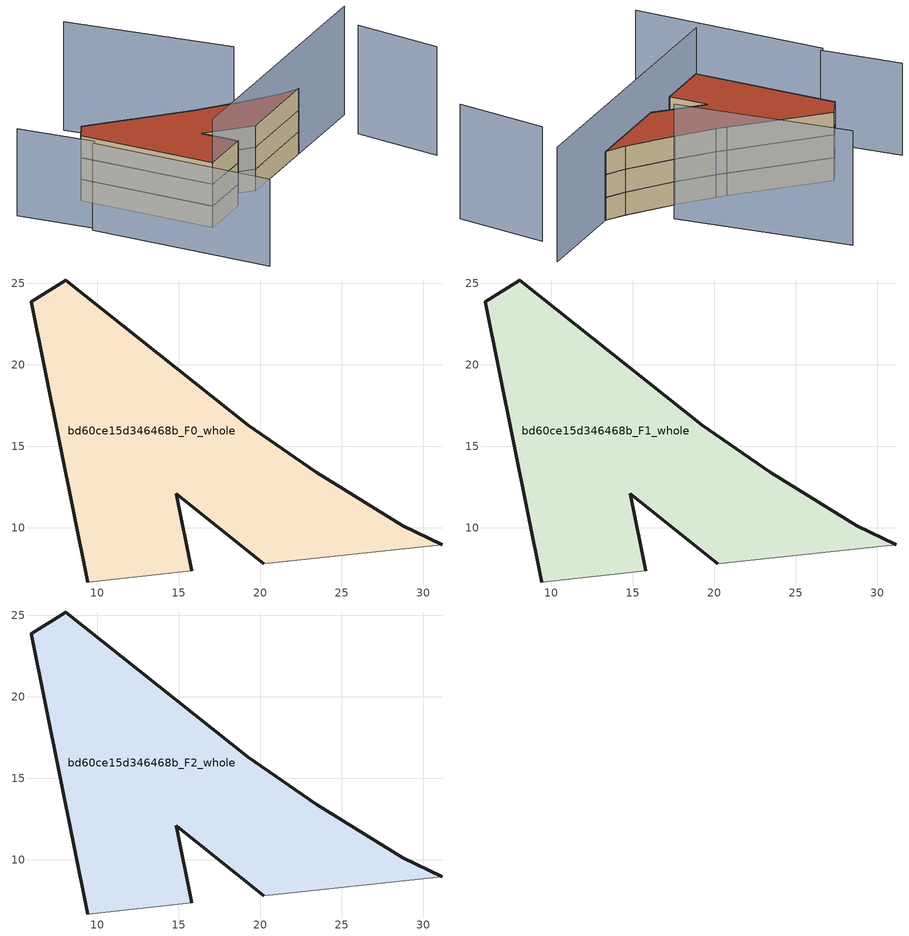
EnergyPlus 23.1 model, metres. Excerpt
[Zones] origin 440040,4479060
bd60ce15d346468b_F0_whole
 floor ground (EU_floor_Construction): 31.16,8.96 28.74,10.13 23.44,13.39 19.26,16.29 18.21,17.12 8.06,25.21 5.95,23.87 9.39,6.67 15.79,7.35 14.85,12.08 20.22,7.8 z0
 wall outside (EU_wall_Construction): 20.22,7.8 14.85,12.08 15.79,7.35 / 9.39,6.67 5.95,23.87 8.06,25.21 18.21,17.12 19.26,16.29 23.44,13.39 28.74,10.13 31.16,8.96 z0:3
 wall adiabatic (EU_wall_Construction): 31.16,8.96 20.22,7.8 / 15.79,7.35 9.39,6.67 z0:3
bd60ce15d346468b_F1_whole
 floor to bd60ce15d346468b_F0_whole (EU_floor_Construction): 31.16,8.96 28.74,10.13 23.44,13.39 19.26,16.29 18.21,17.12 8.06,25.21 5.94,23.87 9.39,6.67 15.79,7.35 14.85,12.08 20.22,7.8 z3
 wall outside (EU_wall_Construction): 20.22,7.8 14.85,12.08 15.79,7.35 / 9.39,6.67 5.95,23.87 8.06,25.21 18.21,17.12 19.26,16.29 23.44,13.39 28.74,10.13 31.16,8.96 z3:6
 wall adiabatic (EU_wall_Construction): 31.16,8.96 20.22,7.8 / 15.79,7.35 9.39,6.67 z3:6
bd60ce15d346468b_F2_whole
 floor to bd60ce15d346468b_F1_whole (EU_floor_Construction): 31.16,8.96 28.74,10.13 23.44,13.39 19.26,16.29 18.21,17.12 8.06,25.21 5.94,23.87 9.39,6.67 15.79,7.35 14.85,12.08 20.22,7.8 z6
 wall outside (EU_wall_Construction): 20.22,7.8 14.85,12.08 15.79,7.35 / 9.39,6.67 5.95,23.87 8.06,25.21 18.21,17.12 19.26,16.29 23.44,13.39 28.74,10.13 31.16,8.96 z6:9
 wall adiabatic (EU_wall_Construction): 31.16,8.96 20.22,7.8 / 15.79,7.35 9.39,6.67 z6:9
 roof outside (EU_roof_Construction): 23.44,13.39 28.74,10.13 31.16,8.96 20.22,7.8 14.85,12.08 15.79,7.35 9.39,6.67 5.95,23.87 8.06,25.21 18.21,17.12 19.26,16.29 z9
shading: 9.39,6.68 42.62,10.16 / 40.35,-5.08 39.47,5.89 / 26.24,15.25 19.86,35.98 z0:15; 0.53,18.34 5.22,-4.66 / -1.56,28.04 1.13,18.51 z0:12
[Building]
EU S2 Campaign: North Axis=0; Terrain=City; Solar Distribution=FullExterior
[Site:Location]
Madrid: Latitude=40.5; Longitude=-3.5; Time Zone=1; Elevation=609
[SizingPeriod:WeatherFileDays]
AnnualSizingPeriod: Begin Month=1; Begin Day of Month=1; End Month=12; End Day of Month=31; Day of Week for Start Day=Monday; Use Weather File Daylight Saving Period=No; Use Weather File Rain and Snow Indicators=No
[MATERIAL]
EU_InternalMass_Material: Roughness=MediumRough; Thickness=0.1; Conductivity=1; Density=1800; Specific Heat=900; Thermal Absorptance=0.9; Solar Absorptance=0.7; Visible Absorptance=0.7
[MATERIAL:NOMASS] Roughness=MediumRough; Thermal Absorptance=0.9; Solar Absorptance=0.7; Visible Absorptance=0.7
Name | Thermal Resistance
EU_wall_NoMass | 0.419739
EU_roof_NoMass | 0.352165
EU_floor_NoMass | 0.608284
[CONSTRUCTION]
EU_wall_Construction: EU_wall_NoMass
EU_roof_Construction: EU_roof_NoMass
EU_floor_Construction: EU_floor_NoMass
EU_InternalMass_Construction: EU_InternalMass_Material
[ZONE] Type=1; Multiplier=1; Ceiling Height=autocalculate; Floor Area=autocalculate; Part of Total Floor Area=Yes
Name | Volume
bd60ce15d346468b_F0_whole | 594.976
bd60ce15d346468b_F1_whole; bd60ce15d346468b_F2_whole | 594.977
[INTERNALMASS] Construction=EU_InternalMass_Construction; Surface Area=198.322
Name | Zone or ZoneList
bd60ce15d346468b_F0_whole_EU_InternalMass | bd60ce15d346468b_F0_whole
bd60ce15d346468b_F1_whole_EU_InternalMass | bd60ce15d346468b_F1_whole
bd60ce15d346468b_F2_whole_EU_InternalMass | bd60ce15d346468b_F2_whole
[OTHEREQUIPMENT] Fuel Type=Electricity; Design Level Calculation Method=Watts/Area; Power per Zone Floor Area=1; Fraction Latent=0; Fraction Radiant=0; Fraction Lost=0; Carbon Dioxide Generation Rate=0; EndUse Subcategory=EU_Step8_InternalGains
Name | Zone or ZoneList or Space or SpaceList | Schedule
EU_Step8_InternalGain_bd60ce15d346468b_F0_whole_f000 | bd60ce15d346468b_F0_whole | EU_Step8_GainSchedule_bd60ce15d346468b_F0_whole_f000
EU_Step8_InternalGain_bd60ce15d346468b_F1_whole_f000 | bd60ce15d346468b_F1_whole | EU_Step8_GainSchedule_bd60ce15d346468b_F1_whole_f000
EU_Step8_InternalGain_bd60ce15d346468b_F2_whole_f000 | bd60ce15d346468b_F2_whole | EU_Step8_GainSchedule_bd60ce15d346468b_F2_whole_f000
[ZONEVENTILATION:DESIGNFLOWRATE] Schedule=EU_AlwaysOn; Design Flow Rate Calculation Method=AirChanges/Hour; Air Changes per Hour=0.703302; Ventilation Type=Natural; Fan Pressure Rise=0; Fan Total Efficiency=1; Constant Term Coefficient=1; Temperature Term Coefficient=0; Velocity Term Coefficient=0; Velocity Squared Term Coefficient=0; Minimum Indoor Temperature=-100; Maximum Indoor Temperature=100; Delta Temperature=-100; Minimum Outdoor Temperature=-100; Maximum Outdoor Temperature=100; Maximum Wind Speed=40
Name | Zone or ZoneList or Space or SpaceList
EU_ConstantAir_bd60ce15d346468b_F0_whole | bd60ce15d346468b_F0_whole
EU_ConstantAir_bd60ce15d346468b_F1_whole | bd60ce15d346468b_F1_whole
EU_ConstantAir_bd60ce15d346468b_F2_whole | bd60ce15d346468b_F2_whole
[HVACTEMPLATE:THERMOSTAT] Constant Heating Setpoint=20; Constant Cooling Setpoint=50
EU_HeatOnly_bd60ce15d346468b_F0_whole; EU_HeatOnly_bd60ce15d346468b_F1_whole; EU_HeatOnly_bd60ce15d346468b_F2_whole
[HVACTEMPLATE:ZONE:IDEALLOADSAIRSYSTEM] System Availability Schedule=EU_AlwaysOn; Maximum Heating Supply Air Temperature=50; Minimum Cooling Supply Air Temperature=13; Maximum Heating Supply Air Humidity Ratio=0.0156; Minimum Cooling Supply Air Humidity Ratio=0.0077; Heating Limit=NoLimit; Cooling Limit=NoLimit; Heating Availability Schedule=EU_AlwaysOn; Cooling Availability Schedule=EU_CoolingOff; Dehumidification Control Type=ConstantSensibleHeatRatio; Cooling Sensible Heat Ratio=0.7; Dehumidification Setpoint=60; Humidification Control Type=None; Humidification Setpoint=30; Outdoor Air Method=None; Outdoor Air Flow Rate per Person=0.00944; Outdoor Air Flow Rate per Zone Floor Area=0; Outdoor Air Flow Rate per Zone=0; Demand Controlled Ventilation Type=None; Outdoor Air Economizer Type=NoEconomizer; Heat Recovery Type=None; Sensible Heat Recovery Effectiveness=0.7; Latent Heat Recovery Effectiveness=0.65
Name | Template Thermostat
bd60ce15d346468b_F0_whole | EU_HeatOnly_bd60ce15d346468b_F0_whole
bd60ce15d346468b_F1_whole | EU_HeatOnly_bd60ce15d346468b_F1_whole
bd60ce15d346468b_F2_whole | EU_HeatOnly_bd60ce15d346468b_F2_whole
[SIZING:ZONE] Zone Cooling Design Supply Air Temperature Input Method=SupplyAirTemperature; Zone Cooling Design Supply Air Temperature=13; Zone Heating Design Supply Air Temperature Input Method=SupplyAirTemperature; Zone Heating Design Supply Air Temperature=50; Zone Cooling Design Supply Air Humidity Ratio=0.008; Zone Heating Design Supply Air Humidity Ratio=0.008; Cooling Design Air Flow Method=DesignDay; Cooling Design Air Flow Rate=0; Cooling Minimum Air Flow per Zone Floor Area=0.000762; Cooling Minimum Air Flow=0; Cooling Minimum Air Flow Fraction=0.2; Heating Design Air Flow Method=DesignDay; Heating Design Air Flow Rate=0; Heating Maximum Air Flow per Zone Floor Area=0.002032; Heating Maximum Air Flow=0.141576; Heating Maximum Air Flow Fraction=0.3; Account for Dedicated Outdoor Air System=No; Dedicated Outdoor Air System Control Strategy=NeutralSupplyAir; Dedicated Outdoor Air Low Setpoint Temperature for Design=autosize; Dedicated Outdoor Air High Setpoint Temperature for Design=autosize; Zone Load Sizing Method=Sensible Load Only No Latent Load; Zone Latent Cooling Design Supply Air Humidity Ratio Input Method=HumidityRatioDifference; Zone Cooling Design Supply Air Humidity Ratio Difference=0.005; Zone Latent Heating Design Supply Air Humidity Ratio Input Method=HumidityRatioDifference; Zone Humidification Design Supply Air Humidity Ratio Difference=0.005
bd60ce15d346468b_F0_whole; bd60ce15d346468b_F1_whole; bd60ce15d346468b_F2_whole
[SCHEDULE:CONSTANT]
Name | Hourly Value
EU_AlwaysOn | 1
EU_CoolingOff | 0
[SCHEDULE:FILE] Column Number=1; Rows to Skip at Top=0; Number of Hours of Data=8760; Column Separator=Comma; Interpolate to Timestep=No; Minutes per Item=60; Adjust Schedule for Daylight Savings=Yes
Name | File
EU_Step8_GainSchedule_bd60ce15d346468b_F0_whole_f000 | ../../schedules/bd60ce15d346468b/bd60ce15d346468b_F0_whole_f000_gain.csv
EU_Step8_GainSchedule_bd60ce15d346468b_F1_whole_f000 | ../../schedules/bd60ce15d346468b/bd60ce15d346468b_F1_whole_f000_gain.csv
EU_Step8_GainSchedule_bd60ce15d346468b_F2_whole_f000 | ../../schedules/bd60ce15d346468b/bd60ce15d346468b_F2_whole_f000_gain.csv
